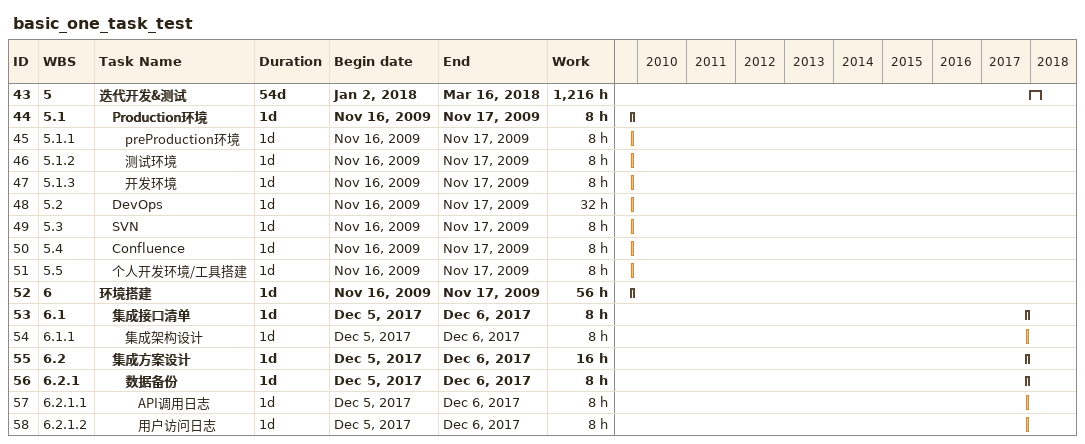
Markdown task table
basic_one_task_test

| ID | WBS | Task | Duration | Start | Finish | Work (h) |
|---|---|---|---|---|---|---|
| 43 | 5 | **迭代开发&测试** | 54d | 2018-01-02 | 2018-03-16 | 1216 |
| 44 | 5.1 | **Production环境** | 1d | 2009-11-16 | 2009-11-17 | 8 |
| 45 | 5.1.1 | preProduction环境 | 1d | 2009-11-16 | 2009-11-17 | 8 |
| 46 | 5.1.2 | 测试环境 | 1d | 2009-11-16 | 2009-11-17 | 8 |
| 47 | 5.1.3 | 开发环境 | 1d | 2009-11-16 | 2009-11-17 | 8 |
| 48 | 5.2 | DevOps | 1d | 2009-11-16 | 2009-11-17 | 32 |
| 49 | 5.3 | SVN | 1d | 2009-11-16 | 2009-11-17 | 8 |
| 50 | 5.4 | Confluence | 1d | 2009-11-16 | 2009-11-17 | 8 |
| 51 | 5.5 | 个人开发环境/工具搭建 | 1d | 2009-11-16 | 2009-11-17 | 8 |
| 52 | 6 | **环境搭建** | 1d | 2009-11-16 | 2009-11-17 | 56 |
| 53 | 6.1 | **集成接口清单** | 1d | 2017-12-05 | 2017-12-06 | 8 |
| 54 | 6.1.1 | 集成架构设计 | 1d | 2017-12-05 | 2017-12-06 | 8 |
| 55 | 6.2 | **集成方案设计** | 1d | 2017-12-05 | 2017-12-06 | 16 |
| 56 | 6.2.1 | **数据备份** | 1d | 2017-12-05 | 2017-12-06 | 8 |
| 57 | 6.2.1.1 | API调用日志 | 1d | 2017-12-05 | 2017-12-06 | 8 |
| 58 | 6.2.1.2 | 用户访问日志 | 1d | 2017-12-05 | 2017-12-06 | 8 |
